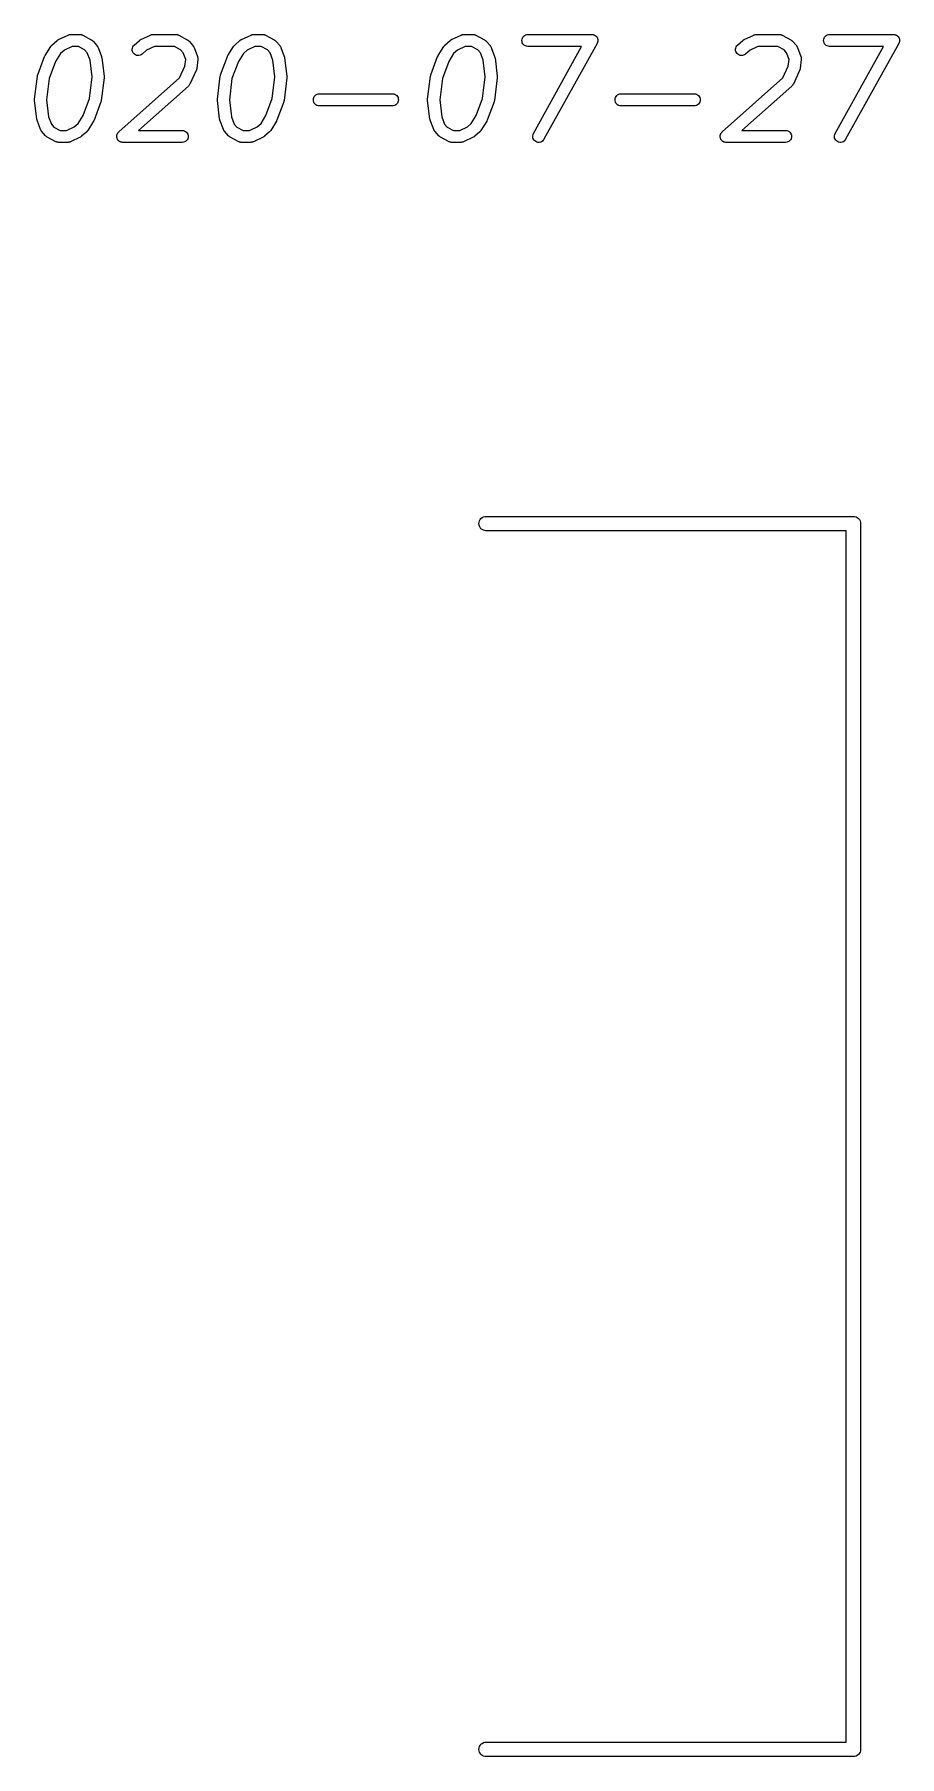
# Model space of a CAD drawing. Extents: x 156.4 to 200.3, y -120.7 to -71.6.
# Drawn here: x 192.29 to 199.5, y -111.17 to -96.81 of the extents above; entities that cross this region are included whole.
import ezdxf

# ---------------------------------------------------------------- set-up
doc = ezdxf.new("R2010")
doc.units = 0
doc.layers.add('BLACK', color=7, linetype='CONTINUOUS')

msp = doc.modelspace()

# ---------------------------------------------------------------- linework, layer by layer
at = {"layer": 'BLACK', "linetype": 'CONTINUOUS'}
for p, q in [((192.374, -96.9878), (192.422, -96.9116)), ((192.422, -96.911), (192.424, -96.9095)), ((192.422, -96.9116), (192.422, -96.911)), ((192.424, -96.9095), (192.425, -96.9079)), ((192.425, -96.9079), (192.427, -96.9057)), ((192.427, -96.9057), (192.429, -96.9034)), ((192.429, -96.9034), (192.43, -96.9021)), ((192.43, -96.9021), (192.431, -96.9007)), ((192.431, -96.9007), (192.474, -96.8626)), ((192.474, -96.8626), (192.475, -96.8622)), ((192.475, -96.8622), (192.476, -96.8611)), ((192.476, -96.8611), (192.478, -96.8598)), ((192.478, -96.8598), (192.48, -96.8582)), ((192.48, -96.8582), (192.483, -96.8565)), ((192.483, -96.8565), (192.484, -96.8557)), ((192.484, -96.8557), (192.486, -96.8548)), ((192.486, -96.8548), (192.567, -96.8167)), ((192.599, -96.9119), (192.535, -96.9422)), ((192.567, -96.8167), (192.568, -96.8164)), ((192.568, -96.8161), (192.569, -96.8157)), ((192.568, -96.8164), (192.568, -96.8161)), ((192.569, -96.8157), (192.573, -96.8145)), ((192.573, -96.8145), (192.577, -96.8132)), ((192.577, -96.8132), (192.578, -96.8131)), ((192.578, -96.8131), (192.579, -96.8129)), ((192.579, -96.8129), (192.583, -96.8125)), ((192.583, -96.8125), (192.587, -96.8119)), ((192.587, -96.8119), (192.587, -96.812)), ((192.587, -96.812), (192.588, -96.8119)), ((192.588, -96.8119), (192.664, -96.8119)), ((192.652, -96.9119), (192.599, -96.9119)), ((192.704, -96.9398), (192.652, -96.9119)), ((192.664, -96.8119), (192.665, -96.8119)), ((192.665, -96.8119), (192.667, -96.8121)), ((192.667, -96.8121), (192.669, -96.8121)), ((192.669, -96.8121), (192.672, -96.8127)), ((192.672, -96.8127), (192.675, -96.813)), ((192.675, -96.813), (192.677, -96.8136)), ((192.677, -96.8136), (192.679, -96.8141)), ((192.679, -96.8141), (192.682, -96.8151)), ((192.682, -96.8151), (192.684, -96.8159)), ((192.684, -96.8159), (192.686, -96.817)), ((192.686, -96.817), (192.688, -96.8178)), ((192.688, -96.8178), (192.759, -96.8559)), ((192.759, -96.8559), (192.76, -96.8562)), ((192.76, -96.8562), (192.763, -96.8584)), ((192.763, -96.8584), (192.766, -96.8604)), ((192.766, -96.8604), (192.767, -96.8611)), ((192.767, -96.8611), (192.768, -96.8617)), ((192.768, -96.8617), (192.771, -96.8645)), ((192.771, -96.8645), (192.774, -96.8671)), ((192.774, -96.8671), (192.807, -96.9052)), ((192.807, -96.9052), (192.807, -96.9057)), ((192.807, -96.9057), (192.809, -96.9088)), ((192.809, -96.9088), (192.812, -96.9118)), ((192.812, -96.9118), (192.812, -96.9128)), ((192.812, -96.9128), (192.813, -96.9137)), ((192.813, -96.9137), (192.814, -96.9172)), ((193.102, -96.9254), (193.105, -96.9162)), ((193.105, -96.9162), (193.11, -96.9079)), ((193.11, -96.9079), (193.117, -96.9007)), ((193.117, -96.9007), (193.16, -96.8626)), ((193.16, -96.8622), (193.162, -96.8611)), ((193.16, -96.8626), (193.16, -96.8622)), ((193.162, -96.8611), (193.163, -96.8598)), ((193.163, -96.8598), (193.166, -96.8582)), ((193.166, -96.8582), (193.168, -96.8565)), ((193.168, -96.8565), (193.17, -96.8557)), ((193.17, -96.8557), (193.172, -96.8548)), ((193.172, -96.8548), (193.253, -96.8167)), ((193.285, -96.9119), (193.221, -96.9422)), ((193.253, -96.8164), (193.254, -96.8161)), ((193.253, -96.8167), (193.253, -96.8164)), ((193.254, -96.8161), (193.255, -96.8157)), ((193.255, -96.8157), (193.259, -96.8145)), ((193.259, -96.8145), (193.263, -96.8132)), ((193.263, -96.8131), (193.264, -96.8129)), ((193.263, -96.8132), (193.263, -96.8131)), ((193.264, -96.8129), (193.268, -96.8125)), ((193.268, -96.8125), (193.272, -96.8119)), ((193.272, -96.8119), (193.273, -96.812)), ((193.273, -96.812), (193.274, -96.8119)), ((193.274, -96.8119), (193.464, -96.8119)), ((193.452, -96.9119), (193.285, -96.9119)), ((193.504, -96.9398), (193.452, -96.9119)), ((193.464, -96.8119), (193.465, -96.8119)), ((193.465, -96.8119), (193.467, -96.8121)), ((193.467, -96.8121), (193.469, -96.8121)), ((193.469, -96.8121), (193.472, -96.8127)), ((193.472, -96.8127), (193.475, -96.813)), ((193.475, -96.813), (193.477, -96.8136)), ((193.477, -96.8136), (193.479, -96.8141)), ((193.479, -96.8141), (193.482, -96.8151)), ((193.482, -96.8151), (193.484, -96.8159)), ((193.484, -96.8159), (193.486, -96.817)), ((193.486, -96.817), (193.488, -96.8178)), ((193.488, -96.8178), (193.559, -96.8559)), ((193.559, -96.8559), (193.56, -96.8562)), ((193.56, -96.8562), (193.563, -96.8584)), ((193.563, -96.8584), (193.566, -96.8604)), ((193.566, -96.8604), (193.567, -96.8611)), ((193.567, -96.8611), (193.568, -96.8617)), ((193.568, -96.8617), (193.571, -96.8645)), ((193.571, -96.8645), (193.574, -96.8671)), ((193.574, -96.8671), (193.607, -96.9052)), ((193.607, -96.9052), (193.607, -96.9057)), ((193.607, -96.9057), (193.609, -96.9088)), ((193.609, -96.9088), (193.612, -96.9118)), ((193.612, -96.9118), (193.612, -96.9128)), ((193.612, -96.9128), (193.613, -96.9137)), ((193.613, -96.9137), (193.614, -96.9172)), ((193.898, -96.9878), (193.946, -96.9116)), ((193.946, -96.911), (193.947, -96.9095)), ((193.946, -96.9116), (193.946, -96.911)), ((193.947, -96.9095), (193.948, -96.9079)), ((193.948, -96.9079), (193.95, -96.9057)), ((193.95, -96.9057), (193.952, -96.9034)), ((193.952, -96.9034), (193.954, -96.9021)), ((193.954, -96.9021), (193.955, -96.9007)), ((193.955, -96.9007), (193.998, -96.8626)), ((193.998, -96.8622), (194, -96.8611)), ((193.998, -96.8626), (193.998, -96.8622)), ((194, -96.8611), (194.001, -96.8598)), ((194.001, -96.8598), (194.004, -96.8582)), ((194.004, -96.8582), (194.006, -96.8565)), ((194.006, -96.8565), (194.008, -96.8557)), ((194.008, -96.8557), (194.01, -96.8548)), ((194.01, -96.8548), (194.091, -96.8167)), ((194.123, -96.9119), (194.059, -96.9422)), ((194.091, -96.8164), (194.092, -96.8161)), ((194.091, -96.8167), (194.091, -96.8164)), ((194.092, -96.8161), (194.093, -96.8157)), ((194.093, -96.8157), (194.097, -96.8145)), ((194.097, -96.8145), (194.101, -96.8132)), ((194.101, -96.8132), (194.102, -96.8131)), ((194.102, -96.8129), (194.106, -96.8125)), ((194.102, -96.8131), (194.102, -96.8129)), ((194.106, -96.8125), (194.11, -96.8119)), ((194.11, -96.8119), (194.111, -96.812)), ((194.111, -96.812), (194.112, -96.8119)), ((194.112, -96.8119), (194.188, -96.8119)), ((194.176, -96.9119), (194.123, -96.9119)), ((194.228, -96.9398), (194.176, -96.9119)), ((194.188, -96.8119), (194.189, -96.8119)), ((194.189, -96.8119), (194.191, -96.8121)), ((194.191, -96.8121), (194.193, -96.8121)), ((194.193, -96.8121), (194.196, -96.8127)), ((194.196, -96.8127), (194.199, -96.813)), ((194.199, -96.813), (194.201, -96.8136)), ((194.201, -96.8136), (194.203, -96.8141)), ((194.203, -96.8141), (194.205, -96.8151)), ((194.205, -96.8151), (194.208, -96.8159)), ((194.208, -96.8159), (194.21, -96.817)), ((194.21, -96.817), (194.212, -96.8178)), ((194.212, -96.8178), (194.283, -96.8559)), ((194.283, -96.8559), (194.284, -96.8562)), ((194.284, -96.8562), (194.287, -96.8584)), ((194.287, -96.8584), (194.29, -96.8604)), ((194.29, -96.8604), (194.291, -96.8611)), ((194.291, -96.8611), (194.292, -96.8617)), ((194.292, -96.8617), (194.295, -96.8645)), ((194.295, -96.8645), (194.297, -96.8671)), ((194.297, -96.8671), (194.331, -96.9052)), ((194.331, -96.9052), (194.331, -96.9057)), ((194.331, -96.9057), (194.333, -96.9088)), ((194.333, -96.9088), (194.336, -96.9118)), ((194.336, -96.9118), (194.336, -96.9128)), ((194.336, -96.9128), (194.337, -96.9137)), ((194.337, -96.9137), (194.338, -96.9172)), ((195.651, -96.9878), (195.698, -96.9116)), ((195.698, -96.9116), (195.699, -96.911)), ((195.699, -96.911), (195.7, -96.9095)), ((195.7, -96.9095), (195.701, -96.9079)), ((195.701, -96.9079), (195.703, -96.9057)), ((195.703, -96.9057), (195.705, -96.9034)), ((195.705, -96.9034), (195.706, -96.9021)), ((195.706, -96.9021), (195.707, -96.9007)), ((195.707, -96.9007), (195.75, -96.8626)), ((195.75, -96.8626), (195.751, -96.8622)), ((195.751, -96.8622), (195.752, -96.8611)), ((195.752, -96.8611), (195.754, -96.8598)), ((195.754, -96.8598), (195.756, -96.8582)), ((195.756, -96.8582), (195.759, -96.8565)), ((195.759, -96.8565), (195.761, -96.8557)), ((195.761, -96.8557), (195.762, -96.8548)), ((195.762, -96.8548), (195.843, -96.8167)), ((195.876, -96.9119), (195.811, -96.9422)), ((195.843, -96.8167), (195.844, -96.8164)), ((195.844, -96.8164), (195.845, -96.8161)), ((195.845, -96.8157), (195.849, -96.8145)), ((195.845, -96.8161), (195.845, -96.8157)), ((195.849, -96.8145), (195.853, -96.8132)), ((195.853, -96.8132), (195.854, -96.8131)), ((195.854, -96.8131), (195.855, -96.8129)), ((195.855, -96.8129), (195.859, -96.8125)), ((195.859, -96.8125), (195.863, -96.8119)), ((195.863, -96.8119), (195.864, -96.812)), ((195.864, -96.812), (195.864, -96.8119)), ((195.864, -96.8119), (195.941, -96.8119)), ((195.928, -96.9119), (195.876, -96.9119)), ((195.981, -96.9398), (195.928, -96.9119)), ((195.941, -96.8119), (195.943, -96.8121)), ((195.941, -96.8119), (195.941, -96.8119)), ((195.943, -96.8121), (195.946, -96.8121)), ((195.946, -96.8121), (195.948, -96.8127)), ((195.948, -96.8127), (195.951, -96.813)), ((195.951, -96.813), (195.953, -96.8136)), ((195.953, -96.8136), (195.955, -96.8141)), ((195.955, -96.8141), (195.958, -96.8151)), ((195.958, -96.8151), (195.96, -96.8159)), ((195.96, -96.8159), (195.962, -96.817)), ((195.962, -96.817), (195.964, -96.8178)), ((195.964, -96.8178), (196.036, -96.8559)), ((196.036, -96.8559), (196.036, -96.8562)), ((196.036, -96.8562), (196.039, -96.8584)), ((196.039, -96.8584), (196.043, -96.8604)), ((196.043, -96.8604), (196.043, -96.8611)), ((196.043, -96.8611), (196.044, -96.8617)), ((196.044, -96.8617), (196.047, -96.8645)), ((196.047, -96.8645), (196.05, -96.8671)), ((196.05, -96.8671), (196.083, -96.9052)), ((196.083, -96.9052), (196.084, -96.9057)), ((196.084, -96.9057), (196.086, -96.9088)), ((196.086, -96.9088), (196.088, -96.9118)), ((196.088, -96.9118), (196.088, -96.9128)), ((196.088, -96.9128), (196.089, -96.9137)), ((196.089, -96.9137), (196.091, -96.9172)), ((196.348, -96.8616), (196.349, -96.8518)), ((196.349, -96.8713), (196.348, -96.8616)), ((196.349, -96.8518), (196.352, -96.8425)), ((196.351, -96.8806), (196.349, -96.8713)), ((196.356, -96.8893), (196.351, -96.8806)), ((196.352, -96.8425), (196.356, -96.8339)), ((196.356, -96.8339), (196.363, -96.8264)), ((196.362, -96.8969), (196.356, -96.8893)), ((196.37, -96.9032), (196.362, -96.8969)), ((196.363, -96.8264), (196.37, -96.8203)), ((196.37, -96.8203), (196.379, -96.8157)), ((196.378, -96.9079), (196.37, -96.9032)), ((196.387, -96.9108), (196.378, -96.9079)), ((196.379, -96.8157), (196.388, -96.8129)), ((196.397, -96.9119), (196.387, -96.9108)), ((196.388, -96.8129), (196.398, -96.8119)), ((196.398, -96.9119), (196.397, -96.9119)), ((196.398, -96.8119), (196.931, -96.8119)), ((196.846, -96.9119), (196.398, -96.9119)), ((196.445, -97.6377), (196.846, -96.9119)), ((196.975, -96.8861), (196.532, -97.6861)), ((196.931, -96.8119), (196.932, -96.8119)), ((196.932, -96.8119), (196.935, -96.8122)), ((196.935, -96.8122), (196.937, -96.8123)), ((196.937, -96.8123), (196.939, -96.8128)), ((196.939, -96.8128), (196.942, -96.813)), ((196.942, -96.813), (196.944, -96.8138)), ((196.944, -96.8138), (196.947, -96.8144)), ((196.947, -96.8144), (196.949, -96.8153)), ((196.949, -96.8153), (196.951, -96.8159)), ((196.951, -96.8159), (196.953, -96.8172)), ((196.953, -96.8172), (196.956, -96.8183)), ((196.956, -96.8183), (196.957, -96.8196)), ((196.957, -96.8196), (196.959, -96.8206)), ((196.959, -96.8206), (196.961, -96.8224)), ((196.961, -96.8224), (196.964, -96.8239)), ((196.964, -96.8239), (196.965, -96.8255)), ((196.965, -96.8255), (196.967, -96.8269)), ((196.967, -96.8269), (196.969, -96.829)), ((196.969, -96.829), (196.97, -96.831)), ((196.97, -96.831), (196.972, -96.8328)), ((196.972, -96.8328), (196.973, -96.8345)), ((196.973, -96.8345), (196.974, -96.8369)), ((196.974, -96.8369), (196.976, -96.8392)), ((196.976, -96.8836), (196.975, -96.8861)), ((196.976, -96.8392), (196.977, -96.8412)), ((196.977, -96.8813), (196.976, -96.8836)), ((196.977, -96.8412), (196.978, -96.8432)), ((196.978, -96.8792), (196.977, -96.8813)), ((196.978, -96.8432), (196.978, -96.8457)), ((196.978, -96.8457), (196.979, -96.8483)), ((196.979, -96.8772), (196.978, -96.8792)), ((196.979, -96.8483), (196.98, -96.8504)), ((196.98, -96.872), (196.979, -96.8745)), ((196.979, -96.8745), (196.979, -96.8772)), ((196.98, -96.8504), (196.98, -96.8525)), ((196.98, -96.8525), (196.981, -96.8552)), ((196.981, -96.8676), (196.98, -96.8698)), ((196.98, -96.8698), (196.98, -96.872)), ((196.981, -96.8552), (196.981, -96.8579)), ((196.981, -96.8579), (196.981, -96.8601)), ((196.981, -96.8601), (196.981, -96.8623)), ((196.981, -96.8623), (196.981, -96.8649)), ((196.981, -96.8649), (196.981, -96.8676)), ((198.13, -96.9254), (198.134, -96.9162)), ((198.134, -96.9162), (198.139, -96.9079)), ((198.139, -96.9079), (198.146, -96.9007)), ((198.146, -96.9007), (198.188, -96.8626)), ((198.188, -96.8626), (198.189, -96.8622)), ((198.189, -96.8622), (198.191, -96.8611)), ((198.191, -96.8611), (198.192, -96.8598)), ((198.192, -96.8598), (198.194, -96.8582)), ((198.194, -96.8582), (198.197, -96.8565)), ((198.197, -96.8565), (198.199, -96.8557)), ((198.199, -96.8557), (198.2, -96.8548)), ((198.2, -96.8548), (198.281, -96.8167)), ((198.314, -96.9119), (198.249, -96.9422)), ((198.281, -96.8167), (198.282, -96.8164)), ((198.282, -96.8164), (198.283, -96.8161)), ((198.283, -96.8161), (198.284, -96.8157)), ((198.284, -96.8157), (198.287, -96.8145)), ((198.287, -96.8145), (198.291, -96.8132)), ((198.291, -96.8132), (198.292, -96.8131)), ((198.292, -96.8131), (198.293, -96.8129)), ((198.293, -96.8129), (198.297, -96.8125)), ((198.297, -96.8125), (198.301, -96.8119)), ((198.301, -96.8119), (198.302, -96.812)), ((198.302, -96.812), (198.303, -96.8119)), ((198.303, -96.8119), (198.493, -96.8119)), ((198.481, -96.9119), (198.314, -96.9119)), ((198.533, -96.9398), (198.481, -96.9119)), ((198.493, -96.8119), (198.494, -96.8119)), ((198.494, -96.8119), (198.496, -96.8121)), ((198.496, -96.8121), (198.498, -96.8121)), ((198.498, -96.8121), (198.501, -96.8127)), ((198.501, -96.8127), (198.503, -96.813)), ((198.503, -96.813), (198.505, -96.8136)), ((198.505, -96.8136), (198.508, -96.8141)), ((198.508, -96.8141), (198.51, -96.8151)), ((198.51, -96.8151), (198.513, -96.8159)), ((198.513, -96.8159), (198.515, -96.817)), ((198.515, -96.817), (198.517, -96.8178)), ((198.517, -96.8178), (198.588, -96.8559)), ((198.588, -96.8559), (198.589, -96.8562)), ((198.589, -96.8562), (198.592, -96.8584)), ((198.592, -96.8584), (198.595, -96.8604)), ((198.595, -96.8604), (198.596, -96.8611)), ((198.596, -96.8611), (198.597, -96.8617)), ((198.597, -96.8617), (198.599, -96.8645)), ((198.599, -96.8645), (198.602, -96.8671)), ((198.602, -96.8671), (198.635, -96.9052)), ((198.635, -96.9052), (198.636, -96.9057)), ((198.636, -96.9057), (198.638, -96.9088)), ((198.638, -96.9088), (198.64, -96.9118)), ((198.64, -96.9118), (198.641, -96.9128)), ((198.641, -96.9128), (198.641, -96.9137)), ((198.641, -96.9137), (198.643, -96.9172)), ((198.862, -96.8616), (198.863, -96.8518)), ((198.863, -96.8713), (198.862, -96.8616)), ((198.863, -96.8518), (198.866, -96.8425)), ((198.866, -96.8806), (198.863, -96.8713)), ((198.866, -96.8425), (198.871, -96.8339)), ((198.87, -96.8893), (198.866, -96.8806)), ((198.876, -96.8969), (198.87, -96.8893)), ((198.871, -96.8339), (198.877, -96.8264)), ((198.884, -96.9032), (198.876, -96.8969)), ((198.877, -96.8264), (198.884, -96.8203)), ((198.884, -96.8203), (198.893, -96.8157)), ((198.892, -96.9079), (198.884, -96.9032)), ((198.902, -96.9108), (198.892, -96.9079)), ((198.893, -96.8157), (198.902, -96.8129)), ((198.902, -96.8129), (198.912, -96.8119)), ((198.911, -96.9119), (198.902, -96.9108)), ((198.912, -96.9119), (198.911, -96.9119)), ((198.912, -96.8119), (199.445, -96.8119)), ((199.361, -96.9119), (198.912, -96.9119)), ((198.959, -97.6377), (199.361, -96.9119)), ((199.489, -96.8861), (199.046, -97.6861)), ((199.445, -96.8119), (199.446, -96.8119)), ((199.446, -96.8119), (199.449, -96.8122)), ((199.449, -96.8122), (199.452, -96.8123)), ((199.452, -96.8123), (199.454, -96.8128)), ((199.454, -96.8128), (199.456, -96.813)), ((199.456, -96.813), (199.458, -96.8138)), ((199.458, -96.8138), (199.461, -96.8144)), ((199.461, -96.8144), (199.463, -96.8153)), ((199.463, -96.8153), (199.465, -96.8159)), ((199.465, -96.8159), (199.468, -96.8172)), ((199.468, -96.8172), (199.47, -96.8183)), ((199.47, -96.8183), (199.472, -96.8196)), ((199.472, -96.8196), (199.474, -96.8206)), ((199.474, -96.8206), (199.476, -96.8224)), ((199.476, -96.8224), (199.478, -96.8239)), ((199.478, -96.8239), (199.479, -96.8255)), ((199.479, -96.8255), (199.481, -96.8269)), ((199.481, -96.8269), (199.483, -96.829)), ((199.483, -96.829), (199.485, -96.831)), ((199.485, -96.831), (199.486, -96.8328)), ((199.486, -96.8328), (199.487, -96.8345)), ((199.487, -96.8345), (199.489, -96.8369)), ((199.489, -96.8369), (199.49, -96.8392)), ((199.49, -96.8836), (199.489, -96.8861)), ((199.49, -96.8392), (199.491, -96.8412)), ((199.492, -96.8813), (199.49, -96.8836)), ((199.491, -96.8412), (199.492, -96.8432)), ((199.492, -96.8432), (199.493, -96.8457)), ((199.493, -96.8772), (199.492, -96.8792)), ((199.492, -96.8792), (199.492, -96.8813)), ((199.493, -96.8457), (199.494, -96.8483)), ((199.494, -96.8745), (199.493, -96.8772)), ((199.494, -96.8483), (199.494, -96.8504)), ((199.494, -96.8504), (199.495, -96.8525)), ((199.495, -96.8698), (199.494, -96.872)), ((199.494, -96.872), (199.494, -96.8745)), ((199.495, -96.8525), (199.495, -96.8552)), ((199.495, -96.8552), (199.495, -96.8579)), ((199.495, -96.8579), (199.495, -96.8601)), ((199.495, -96.8601), (199.495, -96.8623)), ((199.495, -96.8623), (199.495, -96.8649)), ((199.495, -96.8649), (199.495, -96.8676)), ((199.495, -96.8676), (199.495, -96.8698)), ((192.313, -97.1491), (192.37, -96.9967)), ((192.37, -96.9961), (192.372, -96.992)), ((192.37, -96.9965), (192.37, -96.9961)), ((192.37, -96.9967), (192.37, -96.9965)), ((192.37, -96.9965), (192.37, -96.9965)), ((192.37, -96.9965), (192.37, -96.9965)), ((192.372, -96.992), (192.374, -96.9878)), ((192.462, -97.0365), (192.409, -97.1787)), ((192.503, -96.9707), (192.462, -97.0365)), ((192.535, -96.9422), (192.503, -96.9707)), ((192.726, -96.9642), (192.704, -96.9398)), ((192.749, -97.0263), (192.726, -96.9642)), ((192.766, -97.1667), (192.749, -97.0263)), ((192.814, -96.9172), (192.816, -96.9205)), ((192.816, -96.9205), (192.845, -96.9967)), ((192.845, -96.9967), (192.845, -96.9974)), ((192.845, -96.9974), (192.845, -96.998)), ((192.845, -96.998), (192.845, -96.9986)), ((192.845, -96.9986), (192.846, -97.0027)), ((192.846, -97.0027), (192.847, -97.0068)), ((192.847, -97.0068), (192.847, -97.0075)), ((192.847, -97.0075), (192.847, -97.0081)), ((192.847, -97.0081), (192.866, -97.1605)), ((193.1, -96.935), (193.102, -96.9254)), ((193.101, -96.9447), (193.1, -96.935)), ((193.103, -96.9542), (193.101, -96.9447)), ((193.107, -96.9631), (193.103, -96.9542)), ((193.113, -96.9711), (193.107, -96.9631)), ((193.12, -96.9777), (193.113, -96.9711)), ((193.128, -96.9829), (193.12, -96.9777)), ((193.137, -96.9864), (193.128, -96.9829)), ((193.147, -96.988), (193.137, -96.9864)), ((193.157, -96.9877), (193.147, -96.988)), ((193.166, -96.9855), (193.157, -96.9877)), ((193.175, -96.9816), (193.166, -96.9855)), ((193.183, -96.9759), (193.175, -96.9816)), ((193.221, -96.9422), (193.183, -96.9755)), ((193.183, -96.9755), (193.183, -96.9759)), ((193.526, -96.9642), (193.504, -96.9398)), ((193.547, -97.0203), (193.526, -96.9642)), ((193.54, -97.0766), (193.547, -97.0203)), ((193.614, -96.9172), (193.616, -96.9205)), ((193.616, -96.9205), (193.645, -96.9967)), ((193.647, -97.0205), (193.638, -97.0967)), ((193.645, -96.9967), (193.645, -96.9974)), ((193.645, -96.9974), (193.645, -96.9993)), ((193.645, -96.9993), (193.646, -97.0011)), ((193.646, -97.0011), (193.647, -97.004)), ((193.647, -97.004), (193.647, -97.0068)), ((193.647, -97.0068), (193.647, -97.0088)), ((193.647, -97.0088), (193.648, -97.0107)), ((193.648, -97.0166), (193.647, -97.0185)), ((193.647, -97.0185), (193.647, -97.0205)), ((193.648, -97.0107), (193.648, -97.0137)), ((193.648, -97.0137), (193.648, -97.0166)), ((193.837, -97.1491), (193.894, -96.9967)), ((193.894, -96.9961), (193.896, -96.992)), ((193.894, -96.9965), (193.894, -96.9961)), ((193.894, -96.9967), (193.894, -96.9965)), ((193.894, -96.9965), (193.894, -96.9965)), ((193.894, -96.9965), (193.894, -96.9965)), ((193.896, -96.992), (193.898, -96.9878)), ((193.986, -97.0365), (193.932, -97.1787)), ((194.027, -96.9707), (193.986, -97.0365)), ((194.059, -96.9422), (194.027, -96.9707)), ((194.249, -96.9642), (194.228, -96.9398)), ((194.273, -97.0263), (194.249, -96.9642)), ((194.29, -97.1667), (194.273, -97.0263)), ((194.338, -96.9172), (194.34, -96.9205)), ((194.34, -96.9205), (194.368, -96.9967)), ((194.368, -96.9967), (194.369, -96.9974)), ((194.369, -96.9974), (194.369, -96.998)), ((194.369, -96.998), (194.369, -96.9986)), ((194.369, -96.9986), (194.37, -97.0028)), ((194.37, -97.0028), (194.371, -97.0068)), ((194.371, -97.0068), (194.371, -97.0075)), ((194.371, -97.0075), (194.371, -97.0081)), ((194.371, -97.0081), (194.39, -97.1605)), ((195.589, -97.1491), (195.646, -96.9967)), ((195.646, -96.9961), (195.649, -96.992)), ((195.646, -96.9965), (195.646, -96.9961)), ((195.646, -96.9967), (195.646, -96.9965)), ((195.646, -96.9965), (195.646, -96.9965)), ((195.646, -96.9965), (195.646, -96.9965)), ((195.649, -96.992), (195.651, -96.9878)), ((195.738, -97.0365), (195.685, -97.1787)), ((195.779, -96.9707), (195.738, -97.0365)), ((195.811, -96.9422), (195.779, -96.9707)), ((196.002, -96.9642), (195.981, -96.9398)), ((196.025, -97.0263), (196.002, -96.9642)), ((196.043, -97.1667), (196.025, -97.0263)), ((196.091, -96.9172), (196.092, -96.9205)), ((196.092, -96.9205), (196.121, -96.9967)), ((196.121, -96.9967), (196.121, -96.9974)), ((196.121, -96.9974), (196.121, -96.998)), ((196.121, -96.998), (196.121, -96.9986)), ((196.121, -96.9986), (196.122, -97.0028)), ((196.122, -97.0028), (196.123, -97.0068)), ((196.123, -97.0068), (196.123, -97.0075)), ((196.123, -97.0075), (196.124, -97.0081)), ((196.124, -97.0081), (196.143, -97.1605)), ((198.129, -96.935), (198.13, -96.9254)), ((198.129, -96.9447), (198.129, -96.935)), ((198.131, -96.9542), (198.129, -96.9447)), ((198.135, -96.9631), (198.131, -96.9542)), ((198.141, -96.9711), (198.135, -96.9631)), ((198.148, -96.9777), (198.141, -96.9711)), ((198.157, -96.9829), (198.148, -96.9777)), ((198.166, -96.9864), (198.157, -96.9829)), ((198.175, -96.988), (198.166, -96.9864)), ((198.185, -96.9877), (198.175, -96.988)), ((198.195, -96.9855), (198.185, -96.9877)), ((198.204, -96.9816), (198.195, -96.9855)), ((198.211, -96.9759), (198.204, -96.9816)), ((198.212, -96.9755), (198.211, -96.9759)), ((198.249, -96.9422), (198.212, -96.9755)), ((198.554, -96.9642), (198.533, -96.9398)), ((198.575, -97.0203), (198.554, -96.9642)), ((198.568, -97.0766), (198.575, -97.0203)), ((198.643, -96.9172), (198.645, -96.9205)), ((198.645, -96.9205), (198.673, -96.9967)), ((198.676, -97.0205), (198.666, -97.0967)), ((198.673, -96.9967), (198.673, -96.9974)), ((198.673, -96.9974), (198.674, -96.9993)), ((198.674, -96.9993), (198.675, -97.0011)), ((198.675, -97.0011), (198.675, -97.004)), ((198.675, -97.004), (198.676, -97.0068)), ((198.676, -97.0068), (198.676, -97.0088)), ((198.676, -97.0088), (198.676, -97.0107)), ((198.676, -97.0107), (198.676, -97.0137)), ((198.676, -97.0137), (198.676, -97.0166)), ((198.676, -97.0166), (198.676, -97.0185)), ((198.676, -97.0185), (198.676, -97.0205)), ((192.286, -97.3509), (192.31, -97.1605)), ((192.31, -97.1585), (192.311, -97.1544)), ((192.31, -97.1592), (192.31, -97.1585)), ((192.31, -97.1598), (192.31, -97.1592)), ((192.31, -97.1605), (192.31, -97.1598)), ((192.311, -97.1544), (192.312, -97.1503)), ((192.312, -97.1503), (192.313, -97.1497)), ((192.313, -97.1497), (192.313, -97.1491)), ((192.409, -97.1787), (192.386, -97.3571)), ((192.744, -97.3451), (192.766, -97.1667)), ((192.866, -97.1729), (192.843, -97.3633)), ((192.866, -97.1605), (192.867, -97.1612)), ((192.867, -97.1719), (192.866, -97.1729)), ((192.867, -97.1612), (192.867, -97.1621)), ((192.867, -97.1621), (192.867, -97.1631)), ((192.867, -97.1631), (192.867, -97.167)), ((192.867, -97.167), (192.867, -97.1709)), ((192.867, -97.1709), (192.867, -97.1719)), ((192.988, -97.6245), (193.495, -97.1744)), ((193.495, -97.1744), (193.54, -97.0766)), ((193.634, -97.1113), (193.581, -97.2256)), ((193.635, -97.109), (193.634, -97.1113)), ((193.636, -97.1069), (193.635, -97.109)), ((193.637, -97.1021), (193.636, -97.1044)), ((193.636, -97.1044), (193.636, -97.1069)), ((193.638, -97.0974), (193.637, -97.0997)), ((193.637, -97.0997), (193.637, -97.1021)), ((193.638, -97.0967), (193.638, -97.0974)), ((193.81, -97.3509), (193.834, -97.1605)), ((193.834, -97.1585), (193.835, -97.1544)), ((193.834, -97.1592), (193.834, -97.1585)), ((193.834, -97.1598), (193.834, -97.1592)), ((193.834, -97.1605), (193.834, -97.1598)), ((193.835, -97.1544), (193.836, -97.1503)), ((193.836, -97.1503), (193.837, -97.1497)), ((193.837, -97.1497), (193.837, -97.1491)), ((193.932, -97.1787), (193.91, -97.3571)), ((194.268, -97.3451), (194.29, -97.1667)), ((194.39, -97.1729), (194.366, -97.3633)), ((194.39, -97.1605), (194.39, -97.1612)), ((194.39, -97.1612), (194.39, -97.1621)), ((194.39, -97.1621), (194.391, -97.1631)), ((194.391, -97.1631), (194.39, -97.167)), ((194.39, -97.167), (194.391, -97.1709)), ((194.391, -97.1709), (194.39, -97.1719)), ((194.39, -97.1719), (194.39, -97.1729)), ((195.562, -97.3509), (195.586, -97.1605)), ((195.586, -97.1598), (195.587, -97.1592)), ((195.586, -97.1605), (195.586, -97.1598)), ((195.587, -97.1585), (195.588, -97.1544)), ((195.587, -97.1592), (195.587, -97.1585)), ((195.588, -97.1544), (195.589, -97.1503)), ((195.589, -97.1497), (195.589, -97.1491)), ((195.589, -97.1503), (195.589, -97.1497)), ((195.685, -97.1787), (195.663, -97.3571)), ((196.02, -97.3451), (196.043, -97.1667)), ((196.143, -97.1729), (196.119, -97.3633)), ((196.143, -97.1605), (196.143, -97.1612)), ((196.143, -97.1612), (196.143, -97.1621)), ((196.143, -97.1621), (196.143, -97.1631)), ((196.143, -97.1631), (196.143, -97.167)), ((196.143, -97.167), (196.143, -97.1709)), ((196.143, -97.1709), (196.143, -97.1719)), ((196.143, -97.1719), (196.143, -97.1729)), ((198.017, -97.6245), (198.523, -97.1744)), ((198.523, -97.1744), (198.568, -97.0766)), ((198.662, -97.1113), (198.61, -97.2256)), ((198.663, -97.109), (198.662, -97.1113)), ((198.664, -97.1069), (198.663, -97.109)), ((198.665, -97.1044), (198.664, -97.1069)), ((198.666, -97.1021), (198.665, -97.1044)), ((198.666, -97.0967), (198.666, -97.0974)), ((198.666, -97.0974), (198.666, -97.0997)), ((198.666, -97.0997), (198.666, -97.1021)), ((192.691, -97.4873), (192.744, -97.3451)), ((193.569, -97.2421), (193.153, -97.6119)), ((193.573, -97.2384), (193.569, -97.2418)), ((193.569, -97.2418), (193.569, -97.242)), ((193.569, -97.242), (193.569, -97.2421)), ((193.576, -97.235), (193.573, -97.2384)), ((193.578, -97.2306), (193.576, -97.2346)), ((193.576, -97.2346), (193.576, -97.2348)), ((193.576, -97.2348), (193.576, -97.235)), ((193.581, -97.2267), (193.578, -97.2306)), ((193.581, -97.2256), (193.581, -97.2262)), ((193.581, -97.2262), (193.581, -97.2264)), ((193.581, -97.2264), (193.581, -97.2267)), ((194.215, -97.4873), (194.268, -97.3451)), ((194.61, -97.3568), (194.611, -97.3471)), ((194.611, -97.3471), (194.614, -97.3378)), ((194.614, -97.3378), (194.618, -97.3292)), ((194.618, -97.3292), (194.624, -97.3217)), ((194.624, -97.3217), (194.632, -97.3155)), ((194.632, -97.3155), (194.641, -97.3109)), ((194.641, -97.3109), (194.65, -97.3081)), ((194.65, -97.3081), (194.66, -97.3071)), ((194.66, -97.3071), (195.269, -97.3071)), ((195.269, -97.3071), (195.27, -97.3071)), ((195.27, -97.3071), (195.28, -97.3082)), ((195.28, -97.3082), (195.289, -97.3112)), ((195.289, -97.3112), (195.298, -97.3159)), ((195.298, -97.3159), (195.305, -97.3222)), ((195.305, -97.3222), (195.311, -97.3298)), ((195.311, -97.3298), (195.316, -97.3384)), ((195.316, -97.3384), (195.318, -97.3478)), ((195.318, -97.3478), (195.319, -97.3575)), ((195.967, -97.4873), (196.02, -97.3451)), ((197.124, -97.3568), (197.125, -97.3471)), ((197.125, -97.3471), (197.128, -97.3378)), ((197.128, -97.3378), (197.133, -97.3292)), ((197.133, -97.3292), (197.139, -97.3217)), ((197.139, -97.3217), (197.146, -97.3155)), ((197.146, -97.3155), (197.155, -97.3109)), ((197.155, -97.3109), (197.164, -97.3081)), ((197.164, -97.3081), (197.174, -97.3071)), ((197.174, -97.3071), (197.784, -97.3071)), ((197.784, -97.3071), (197.794, -97.3082)), ((197.784, -97.3071), (197.784, -97.3071)), ((197.794, -97.3082), (197.803, -97.3112)), ((197.803, -97.3112), (197.812, -97.3159)), ((197.812, -97.3159), (197.819, -97.3222)), ((197.819, -97.3222), (197.825, -97.3298)), ((197.825, -97.3298), (197.83, -97.3384)), ((197.83, -97.3384), (197.833, -97.3478)), ((197.833, -97.3478), (197.834, -97.3575)), ((198.598, -97.2421), (198.182, -97.6119)), ((198.601, -97.2384), (198.598, -97.2418)), ((198.598, -97.2418), (198.598, -97.242)), ((198.598, -97.242), (198.598, -97.2421)), ((198.604, -97.235), (198.601, -97.2384)), ((198.605, -97.2346), (198.604, -97.2348)), ((198.604, -97.2348), (198.604, -97.235)), ((198.607, -97.2306), (198.605, -97.2346)), ((198.609, -97.2267), (198.607, -97.2306)), ((198.61, -97.2264), (198.609, -97.2267)), ((198.61, -97.2256), (198.61, -97.2262)), ((198.61, -97.2262), (198.61, -97.2264)), ((192.286, -97.3519), (192.286, -97.3509)), ((192.286, -97.3529), (192.286, -97.3519)), ((192.286, -97.3568), (192.286, -97.3529)), ((192.286, -97.3607), (192.286, -97.3568)), ((192.286, -97.3617), (192.286, -97.3607)), ((192.286, -97.3627), (192.286, -97.3617)), ((192.286, -97.3633), (192.286, -97.3627)), ((192.305, -97.5157), (192.286, -97.3633)), ((192.386, -97.3571), (192.404, -97.4975)), ((192.65, -97.5531), (192.691, -97.4873)), ((192.84, -97.3747), (192.783, -97.5271)), ((192.841, -97.3694), (192.84, -97.3735)), ((192.84, -97.3735), (192.84, -97.3741)), ((192.84, -97.3741), (192.84, -97.3747)), ((192.842, -97.3653), (192.841, -97.3694)), ((192.843, -97.364), (192.842, -97.3646)), ((192.842, -97.3646), (192.842, -97.3653)), ((192.843, -97.3633), (192.843, -97.364)), ((193.81, -97.3519), (193.81, -97.3509)), ((193.81, -97.3529), (193.81, -97.3519)), ((193.81, -97.3568), (193.81, -97.3529)), ((193.81, -97.3607), (193.81, -97.3568)), ((193.81, -97.3617), (193.81, -97.3607)), ((193.81, -97.3627), (193.81, -97.3617)), ((193.81, -97.3633), (193.81, -97.3627)), ((193.829, -97.5157), (193.81, -97.3633)), ((193.91, -97.3571), (193.928, -97.4975)), ((194.174, -97.5531), (194.215, -97.4873)), ((194.364, -97.3747), (194.307, -97.5271)), ((194.365, -97.3694), (194.364, -97.3735)), ((194.364, -97.3735), (194.364, -97.3741)), ((194.364, -97.3741), (194.364, -97.3747)), ((194.366, -97.3653), (194.365, -97.3694)), ((194.366, -97.3633), (194.366, -97.364)), ((194.366, -97.364), (194.366, -97.3646)), ((194.366, -97.3646), (194.366, -97.3653)), ((194.611, -97.3665), (194.61, -97.3568)), ((194.613, -97.3759), (194.611, -97.3665)), ((194.618, -97.3845), (194.613, -97.3759)), ((194.624, -97.3921), (194.618, -97.3845)), ((194.631, -97.3984), (194.624, -97.3921)), ((194.64, -97.4031), (194.631, -97.3984)), ((194.649, -97.406), (194.64, -97.4031)), ((194.659, -97.4071), (194.649, -97.406)), ((194.66, -97.4071), (194.659, -97.4071)), ((195.269, -97.4071), (194.66, -97.4071)), ((195.279, -97.4062), (195.269, -97.4071)), ((195.288, -97.4034), (195.279, -97.4062)), ((195.297, -97.3988), (195.288, -97.4034)), ((195.304, -97.3926), (195.297, -97.3988)), ((195.311, -97.3851), (195.304, -97.3926)), ((195.315, -97.3765), (195.311, -97.3851)), ((195.318, -97.3672), (195.315, -97.3765)), ((195.319, -97.3575), (195.318, -97.3672)), ((195.562, -97.3519), (195.562, -97.3509)), ((195.562, -97.3529), (195.562, -97.3519)), ((195.562, -97.3568), (195.562, -97.3529)), ((195.562, -97.3607), (195.562, -97.3568)), ((195.562, -97.3617), (195.562, -97.3607)), ((195.562, -97.3627), (195.562, -97.3617)), ((195.562, -97.3633), (195.562, -97.3627)), ((195.582, -97.5157), (195.562, -97.3633)), ((195.663, -97.3571), (195.68, -97.4975)), ((195.926, -97.5531), (195.967, -97.4873)), ((196.116, -97.3747), (196.059, -97.5271)), ((196.117, -97.3694), (196.116, -97.3735)), ((196.116, -97.3735), (196.116, -97.3741)), ((196.116, -97.3741), (196.116, -97.3747)), ((196.119, -97.3653), (196.117, -97.3694)), ((196.119, -97.3633), (196.119, -97.364)), ((196.119, -97.364), (196.119, -97.3646)), ((196.119, -97.3646), (196.119, -97.3653)), ((197.125, -97.3665), (197.124, -97.3568)), ((197.128, -97.3759), (197.125, -97.3665)), ((197.132, -97.3845), (197.128, -97.3759)), ((197.138, -97.3921), (197.132, -97.3845)), ((197.146, -97.3984), (197.138, -97.3921)), ((197.154, -97.4031), (197.146, -97.3984)), ((197.164, -97.406), (197.154, -97.4031)), ((197.173, -97.4071), (197.164, -97.406)), ((197.174, -97.4071), (197.173, -97.4071)), ((197.784, -97.4071), (197.174, -97.4071)), ((197.793, -97.4062), (197.784, -97.4071)), ((197.803, -97.4034), (197.793, -97.4062)), ((197.811, -97.3988), (197.803, -97.4034)), ((197.819, -97.3926), (197.811, -97.3988)), ((197.825, -97.3851), (197.819, -97.3926)), ((197.83, -97.3765), (197.825, -97.3851)), ((197.833, -97.3672), (197.83, -97.3765)), ((197.834, -97.3575), (197.833, -97.3672)), ((192.305, -97.5163), (192.305, -97.5157)), ((192.306, -97.517), (192.305, -97.5163)), ((192.307, -97.5211), (192.306, -97.517)), ((192.308, -97.5252), (192.307, -97.5211)), ((192.308, -97.5258), (192.308, -97.5252)), ((192.308, -97.5264), (192.308, -97.5258)), ((192.308, -97.5271), (192.308, -97.5264)), ((192.337, -97.6033), (192.308, -97.5271)), ((192.338, -97.6067), (192.337, -97.6033)), ((192.34, -97.6101), (192.338, -97.6067)), ((192.341, -97.611), (192.34, -97.6101)), ((192.341, -97.612), (192.341, -97.611)), ((192.343, -97.615), (192.341, -97.612)), ((192.345, -97.6181), (192.343, -97.615)), ((192.346, -97.6186), (192.345, -97.6181)), ((192.379, -97.6567), (192.346, -97.6186)), ((192.404, -97.4975), (192.427, -97.5596)), ((192.427, -97.5596), (192.448, -97.584)), ((192.448, -97.584), (192.501, -97.6119)), ((192.501, -97.6119), (192.553, -97.6119)), ((192.553, -97.6119), (192.618, -97.5816)), ((192.618, -97.5816), (192.65, -97.5531)), ((192.722, -97.6231), (192.679, -97.6612)), ((192.723, -97.6217), (192.722, -97.6231)), ((192.724, -97.6204), (192.723, -97.6217)), ((192.726, -97.6181), (192.724, -97.6204)), ((192.728, -97.6159), (192.726, -97.6181)), ((192.729, -97.6143), (192.728, -97.6159)), ((192.73, -97.6128), (192.729, -97.6143)), ((192.731, -97.6122), (192.73, -97.6128)), ((192.778, -97.536), (192.731, -97.6122)), ((192.78, -97.5319), (192.778, -97.536)), ((192.782, -97.5277), (192.78, -97.5319)), ((192.783, -97.5273), (192.782, -97.5277)), ((192.783, -97.5271), (192.783, -97.5273)), ((192.783, -97.5273), (192.783, -97.5273)), ((192.783, -97.5273), (192.783, -97.5273)), ((192.979, -97.637), (192.98, -97.6339)), ((192.98, -97.6339), (192.981, -97.6329)), ((192.981, -97.6329), (192.982, -97.6317)), ((192.982, -97.6317), (192.984, -97.6291)), ((192.984, -97.6291), (192.986, -97.6264)), ((192.986, -97.6264), (192.987, -97.6255)), ((192.987, -97.6255), (192.988, -97.6245)), ((193.153, -97.6119), (193.517, -97.6119)), ((193.517, -97.6119), (193.518, -97.6119)), ((193.518, -97.6119), (193.527, -97.613)), ((193.527, -97.613), (193.537, -97.6159)), ((193.537, -97.6159), (193.545, -97.6206)), ((193.545, -97.6206), (193.553, -97.6269)), ((193.553, -97.6269), (193.559, -97.6345)), ((193.559, -97.6345), (193.563, -97.6432)), ((193.829, -97.5163), (193.829, -97.5157)), ((193.829, -97.517), (193.829, -97.5163)), ((193.83, -97.5211), (193.829, -97.517)), ((193.831, -97.5252), (193.83, -97.5211)), ((193.832, -97.5258), (193.831, -97.5252)), ((193.832, -97.5264), (193.832, -97.5258)), ((193.832, -97.5271), (193.832, -97.5264)), ((193.861, -97.6033), (193.832, -97.5271)), ((193.862, -97.6066), (193.861, -97.6033)), ((193.864, -97.6101), (193.862, -97.6066)), ((193.864, -97.611), (193.864, -97.6101)), ((193.865, -97.612), (193.864, -97.611)), ((193.867, -97.615), (193.865, -97.612)), ((193.869, -97.6181), (193.867, -97.615)), ((193.87, -97.6186), (193.869, -97.6181)), ((193.903, -97.6567), (193.87, -97.6186)), ((193.928, -97.4975), (193.951, -97.5596)), ((193.951, -97.5596), (193.972, -97.584)), ((193.972, -97.584), (194.025, -97.6119)), ((194.025, -97.6119), (194.077, -97.6119)), ((194.077, -97.6119), (194.141, -97.5816)), ((194.141, -97.5816), (194.174, -97.5531)), ((194.245, -97.6231), (194.202, -97.6612)), ((194.247, -97.6217), (194.245, -97.6231)), ((194.248, -97.6204), (194.247, -97.6217)), ((194.25, -97.6181), (194.248, -97.6204)), ((194.252, -97.6159), (194.25, -97.6181)), ((194.253, -97.6143), (194.252, -97.6159)), ((194.254, -97.6128), (194.253, -97.6143)), ((194.255, -97.6122), (194.254, -97.6128)), ((194.302, -97.536), (194.255, -97.6122)), ((194.304, -97.5319), (194.302, -97.536)), ((194.306, -97.5277), (194.304, -97.5319)), ((194.307, -97.5271), (194.306, -97.5273)), ((194.306, -97.5273), (194.306, -97.5273)), ((194.306, -97.5273), (194.306, -97.5273)), ((194.306, -97.5273), (194.306, -97.5277)), ((195.582, -97.5163), (195.582, -97.5157)), ((195.582, -97.517), (195.582, -97.5163)), ((195.583, -97.5211), (195.582, -97.517)), ((195.584, -97.5252), (195.583, -97.5211)), ((195.584, -97.5258), (195.584, -97.5252)), ((195.584, -97.5264), (195.584, -97.5258)), ((195.584, -97.5271), (195.584, -97.5264)), ((195.613, -97.6033), (195.584, -97.5271)), ((195.615, -97.6066), (195.613, -97.6033)), ((195.616, -97.6101), (195.615, -97.6066)), ((195.617, -97.611), (195.616, -97.6101)), ((195.617, -97.612), (195.617, -97.611)), ((195.62, -97.615), (195.617, -97.612)), ((195.622, -97.6181), (195.62, -97.615)), ((195.622, -97.6186), (195.622, -97.6181)), ((195.655, -97.6567), (195.622, -97.6186)), ((195.68, -97.4975), (195.703, -97.5596)), ((195.703, -97.5596), (195.725, -97.584)), ((195.725, -97.584), (195.777, -97.6119)), ((195.777, -97.6119), (195.83, -97.6119)), ((195.83, -97.6119), (195.894, -97.5816)), ((195.894, -97.5816), (195.926, -97.5531)), ((195.998, -97.6231), (195.955, -97.6612)), ((195.999, -97.6217), (195.998, -97.6231)), ((196, -97.6204), (195.999, -97.6217)), ((196.002, -97.6181), (196, -97.6204)), ((196.004, -97.6159), (196.002, -97.6181)), ((196.005, -97.6143), (196.004, -97.6159)), ((196.007, -97.6128), (196.005, -97.6143)), ((196.055, -97.536), (196.007, -97.6122)), ((196.007, -97.6122), (196.007, -97.6128)), ((196.057, -97.5319), (196.055, -97.536)), ((196.059, -97.5277), (196.057, -97.5319)), ((196.059, -97.5271), (196.059, -97.5273)), ((196.059, -97.5273), (196.059, -97.5273)), ((196.059, -97.5273), (196.059, -97.5273)), ((196.059, -97.5273), (196.059, -97.5277)), ((198.007, -97.637), (198.009, -97.6339)), ((198.009, -97.6339), (198.01, -97.6329)), ((198.01, -97.6317), (198.013, -97.6291)), ((198.01, -97.6329), (198.01, -97.6317)), ((198.013, -97.6291), (198.015, -97.6264)), ((198.015, -97.6264), (198.016, -97.6255)), ((198.016, -97.6255), (198.017, -97.6245)), ((198.182, -97.6119), (198.545, -97.6119)), ((198.545, -97.6119), (198.546, -97.6119)), ((198.546, -97.6119), (198.556, -97.613)), ((198.556, -97.613), (198.565, -97.6159)), ((198.565, -97.6159), (198.574, -97.6206)), ((198.574, -97.6206), (198.581, -97.6269)), ((198.581, -97.6269), (198.587, -97.6345)), ((198.587, -97.6345), (198.592, -97.6432)), ((192.382, -97.6593), (192.379, -97.6567)), ((192.385, -97.6621), (192.382, -97.6593)), ((192.386, -97.6627), (192.385, -97.6621)), ((192.386, -97.6634), (192.386, -97.6627)), ((192.39, -97.6654), (192.386, -97.6634)), ((192.393, -97.6676), (192.39, -97.6654)), ((192.393, -97.6679), (192.393, -97.6676)), ((192.465, -97.706), (192.393, -97.6679)), ((192.467, -97.7068), (192.465, -97.706)), ((192.469, -97.7079), (192.467, -97.7068)), ((192.471, -97.7087), (192.469, -97.7079)), ((192.474, -97.7098), (192.471, -97.7087)), ((192.476, -97.7102), (192.474, -97.7098)), ((192.478, -97.7108), (192.476, -97.7102)), ((192.481, -97.7111), (192.478, -97.7108)), ((192.483, -97.7117), (192.481, -97.7111)), ((192.485, -97.7117), (192.483, -97.7117)), ((192.488, -97.7119), (192.485, -97.7117)), ((192.564, -97.7119), (192.488, -97.7119)), ((192.488, -97.7119), (192.488, -97.7119)), ((192.565, -97.7118), (192.564, -97.7119)), ((192.566, -97.7119), (192.565, -97.7118)), ((192.57, -97.7113), (192.566, -97.7119)), ((192.574, -97.711), (192.57, -97.7113)), ((192.575, -97.7107), (192.574, -97.711)), ((192.576, -97.7106), (192.575, -97.7107)), ((192.58, -97.7093), (192.576, -97.7106)), ((192.584, -97.7081), (192.58, -97.7093)), ((192.585, -97.7074), (192.584, -97.7077)), ((192.584, -97.7077), (192.584, -97.7081)), ((192.586, -97.7071), (192.585, -97.7074)), ((192.667, -97.669), (192.586, -97.7071)), ((192.668, -97.6681), (192.667, -97.669)), ((192.67, -97.6673), (192.668, -97.6681)), ((192.673, -97.6656), (192.67, -97.6673)), ((192.675, -97.6641), (192.673, -97.6656)), ((192.677, -97.6628), (192.675, -97.6641)), ((192.678, -97.6616), (192.677, -97.6628)), ((192.679, -97.6612), (192.678, -97.6616)), ((192.972, -97.6553), (192.973, -97.6518)), ((192.972, -97.6588), (192.972, -97.6553)), ((192.972, -97.6602), (192.972, -97.6588)), ((192.972, -97.6616), (192.972, -97.6602)), ((192.972, -97.665), (192.972, -97.6616)), ((192.972, -97.6685), (192.972, -97.665)), ((192.972, -97.6699), (192.972, -97.6685)), ((192.973, -97.6713), (192.972, -97.6699)), ((192.973, -97.6492), (192.975, -97.6459)), ((192.973, -97.6505), (192.973, -97.6492)), ((192.973, -97.6518), (192.973, -97.6505)), ((192.974, -97.6746), (192.973, -97.6713)), ((192.974, -97.678), (192.974, -97.6746)), ((192.975, -97.6793), (192.974, -97.678)), ((192.975, -97.6459), (192.976, -97.6425)), ((192.975, -97.6806), (192.975, -97.6793)), ((192.977, -97.6837), (192.975, -97.6806)), ((192.976, -97.6413), (192.977, -97.64)), ((192.976, -97.6425), (192.976, -97.6413)), ((192.977, -97.64), (192.979, -97.637)), ((192.978, -97.6869), (192.977, -97.6837)), ((192.979, -97.6881), (192.978, -97.6869)), ((192.98, -97.6893), (192.979, -97.6881)), ((192.982, -97.692), (192.98, -97.6893)), ((192.984, -97.6949), (192.982, -97.692)), ((192.985, -97.6958), (192.984, -97.6949)), ((192.986, -97.6969), (192.985, -97.6958)), ((192.989, -97.6991), (192.986, -97.6969)), ((192.991, -97.7015), (192.989, -97.6991)), ((192.992, -97.7023), (192.991, -97.7015)), ((192.993, -97.7032), (192.992, -97.7023)), ((192.996, -97.7049), (192.993, -97.7032)), ((192.999, -97.7067), (192.996, -97.7049)), ((193.001, -97.7072), (192.999, -97.7067)), ((193.002, -97.7079), (193.001, -97.7072)), ((193.005, -97.7089), (193.002, -97.7079)), ((193.009, -97.7102), (193.005, -97.7089)), ((193.01, -97.7104), (193.009, -97.7102)), ((193.011, -97.7108), (193.01, -97.7104)), ((193.015, -97.7112), (193.011, -97.7108)), ((193.018, -97.7118), (193.015, -97.7112)), ((193.02, -97.7117), (193.018, -97.7118)), ((193.021, -97.7119), (193.02, -97.7117)), ((193.022, -97.7119), (193.021, -97.7119)), ((193.517, -97.7119), (193.022, -97.7119)), ((193.527, -97.711), (193.517, -97.7119)), ((193.536, -97.7081), (193.527, -97.711)), ((193.545, -97.7035), (193.536, -97.7081)), ((193.552, -97.6974), (193.545, -97.7035)), ((193.558, -97.6899), (193.552, -97.6974)), ((193.563, -97.6813), (193.558, -97.6899)), ((193.563, -97.6432), (193.566, -97.6525)), ((193.566, -97.672), (193.563, -97.6813)), ((193.566, -97.6525), (193.567, -97.6623)), ((193.567, -97.6623), (193.566, -97.672)), ((193.906, -97.6593), (193.903, -97.6567)), ((193.908, -97.6621), (193.906, -97.6593)), ((193.909, -97.6627), (193.908, -97.6621)), ((193.91, -97.6634), (193.909, -97.6627)), ((193.913, -97.6654), (193.91, -97.6634)), ((193.917, -97.6676), (193.913, -97.6654)), ((193.917, -97.6679), (193.917, -97.6676)), ((193.989, -97.706), (193.917, -97.6679)), ((193.991, -97.7068), (193.989, -97.706)), ((193.992, -97.7079), (193.991, -97.7068)), ((193.995, -97.7087), (193.992, -97.7079)), ((193.998, -97.7098), (193.995, -97.7087)), ((194, -97.7102), (193.998, -97.7098)), ((194.002, -97.7108), (194, -97.7102)), ((194.004, -97.7111), (194.002, -97.7108)), ((194.007, -97.7117), (194.004, -97.7111)), ((194.009, -97.7117), (194.007, -97.7117)), ((194.011, -97.7119), (194.009, -97.7117)), ((194.012, -97.7119), (194.011, -97.7119)), ((194.088, -97.7119), (194.012, -97.7119)), ((194.089, -97.7118), (194.088, -97.7119)), ((194.09, -97.7119), (194.089, -97.7118)), ((194.094, -97.7113), (194.09, -97.7119)), ((194.098, -97.711), (194.094, -97.7113)), ((194.099, -97.7107), (194.098, -97.711)), ((194.1, -97.7106), (194.099, -97.7107)), ((194.104, -97.7093), (194.1, -97.7106)), ((194.107, -97.7081), (194.104, -97.7093)), ((194.108, -97.7077), (194.107, -97.7081)), ((194.109, -97.7074), (194.108, -97.7077)), ((194.11, -97.7071), (194.109, -97.7074)), ((194.191, -97.669), (194.11, -97.7071)), ((194.192, -97.6681), (194.191, -97.669)), ((194.194, -97.6673), (194.192, -97.6681)), ((194.196, -97.6656), (194.194, -97.6673)), ((194.199, -97.6641), (194.196, -97.6656)), ((194.2, -97.6628), (194.199, -97.6641)), ((194.202, -97.6616), (194.2, -97.6628)), ((194.202, -97.6612), (194.202, -97.6616)), ((195.658, -97.6593), (195.655, -97.6567)), ((195.661, -97.6621), (195.658, -97.6593)), ((195.662, -97.6627), (195.661, -97.6621)), ((195.663, -97.6634), (195.662, -97.6627)), ((195.666, -97.6654), (195.663, -97.6634)), ((195.669, -97.6676), (195.666, -97.6654)), ((195.67, -97.6679), (195.669, -97.6676)), ((195.741, -97.706), (195.67, -97.6679)), ((195.743, -97.7068), (195.741, -97.706)), ((195.745, -97.7079), (195.743, -97.7068)), ((195.747, -97.7087), (195.745, -97.7079)), ((195.75, -97.7098), (195.747, -97.7087)), ((195.752, -97.7102), (195.75, -97.7098)), ((195.754, -97.7108), (195.752, -97.7102)), ((195.757, -97.7111), (195.754, -97.7108)), ((195.76, -97.7117), (195.757, -97.7111)), ((195.762, -97.7117), (195.76, -97.7117)), ((195.764, -97.7119), (195.762, -97.7117)), ((195.841, -97.7119), (195.764, -97.7119)), ((195.764, -97.7119), (195.764, -97.7119)), ((195.842, -97.7118), (195.841, -97.7119)), ((195.846, -97.7113), (195.842, -97.7119)), ((195.842, -97.7119), (195.842, -97.7118)), ((195.85, -97.711), (195.846, -97.7113)), ((195.851, -97.7107), (195.85, -97.711)), ((195.852, -97.7106), (195.851, -97.7107)), ((195.856, -97.7093), (195.852, -97.7106)), ((195.86, -97.7081), (195.856, -97.7093)), ((195.861, -97.7077), (195.86, -97.7081)), ((195.862, -97.7071), (195.861, -97.7074)), ((195.861, -97.7074), (195.861, -97.7077)), ((195.943, -97.669), (195.862, -97.7071)), ((195.945, -97.6681), (195.943, -97.669)), ((195.946, -97.6673), (195.945, -97.6681)), ((195.949, -97.6656), (195.946, -97.6673)), ((195.951, -97.6641), (195.949, -97.6656)), ((195.953, -97.6628), (195.951, -97.6641)), ((195.954, -97.6616), (195.953, -97.6628)), ((195.955, -97.6612), (195.954, -97.6616)), ((196.438, -97.6659), (196.439, -97.6562)), ((196.44, -97.6755), (196.438, -97.6659)), ((196.439, -97.6562), (196.441, -97.6466)), ((196.444, -97.6846), (196.44, -97.6755)), ((196.441, -97.6466), (196.445, -97.6377)), ((196.449, -97.6928), (196.444, -97.6846)), ((196.456, -97.6999), (196.449, -97.6928)), ((196.464, -97.7055), (196.456, -97.6999)), ((196.473, -97.7094), (196.464, -97.7055)), ((196.482, -97.7115), (196.473, -97.7094)), ((196.492, -97.7118), (196.482, -97.7115)), ((196.502, -97.7101), (196.492, -97.7118)), ((196.511, -97.7066), (196.502, -97.7101)), ((196.519, -97.7014), (196.511, -97.7066)), ((196.526, -97.6947), (196.519, -97.7014)), ((196.532, -97.6867), (196.526, -97.6947)), ((196.532, -97.6861), (196.532, -97.6867)), ((198, -97.6588), (198.001, -97.6553)), ((198, -97.6602), (198, -97.6588)), ((198, -97.6616), (198, -97.6602)), ((198.001, -97.665), (198, -97.6616)), ((198.001, -97.6518), (198.002, -97.6505)), ((198.001, -97.6553), (198.001, -97.6518)), ((198.001, -97.6685), (198.001, -97.665)), ((198.001, -97.6699), (198.001, -97.6685)), ((198.001, -97.6713), (198.001, -97.6699)), ((198.002, -97.6746), (198.001, -97.6713)), ((198.002, -97.6492), (198.003, -97.6459)), ((198.002, -97.6505), (198.002, -97.6492)), ((198.003, -97.678), (198.002, -97.6746)), ((198.003, -97.6459), (198.004, -97.6425)), ((198.003, -97.6793), (198.003, -97.678)), ((198.004, -97.6806), (198.003, -97.6793)), ((198.004, -97.6425), (198.005, -97.6413)), ((198.005, -97.6837), (198.004, -97.6806)), ((198.005, -97.64), (198.007, -97.637)), ((198.005, -97.6413), (198.005, -97.64)), ((198.007, -97.6869), (198.005, -97.6837)), ((198.008, -97.6881), (198.007, -97.6869)), ((198.008, -97.6893), (198.008, -97.6881)), ((198.011, -97.692), (198.008, -97.6893)), ((198.013, -97.6949), (198.011, -97.692)), ((198.014, -97.6958), (198.013, -97.6949)), ((198.014, -97.6969), (198.014, -97.6958)), ((198.017, -97.6991), (198.014, -97.6969)), ((198.02, -97.7015), (198.017, -97.6991)), ((198.021, -97.7023), (198.02, -97.7015)), ((198.022, -97.7032), (198.021, -97.7023)), ((198.025, -97.7049), (198.022, -97.7032)), ((198.028, -97.7067), (198.025, -97.7049)), ((198.029, -97.7072), (198.028, -97.7067)), ((198.031, -97.7079), (198.029, -97.7072)), ((198.034, -97.7089), (198.031, -97.7079)), ((198.037, -97.7102), (198.034, -97.7089)), ((198.038, -97.7104), (198.037, -97.7102)), ((198.04, -97.7108), (198.038, -97.7104)), ((198.043, -97.7112), (198.04, -97.7108)), ((198.047, -97.7118), (198.043, -97.7112)), ((198.048, -97.7117), (198.047, -97.7118)), ((198.05, -97.7119), (198.048, -97.7117)), ((198.545, -97.7119), (198.05, -97.7119)), ((198.05, -97.7119), (198.05, -97.7119)), ((198.555, -97.711), (198.545, -97.7119)), ((198.564, -97.7081), (198.555, -97.711)), ((198.573, -97.7035), (198.564, -97.7081)), ((198.581, -97.6974), (198.573, -97.7035)), ((198.587, -97.6899), (198.581, -97.6974)), ((198.592, -97.6813), (198.587, -97.6899)), ((198.592, -97.6432), (198.595, -97.6525)), ((198.594, -97.672), (198.592, -97.6813)), ((198.595, -97.6623), (198.594, -97.672)), ((198.595, -97.6525), (198.595, -97.6623)), ((198.953, -97.6562), (198.955, -97.6466)), ((198.953, -97.6659), (198.953, -97.6562)), ((198.954, -97.6755), (198.953, -97.6659)), ((198.958, -97.6846), (198.954, -97.6755)), ((198.955, -97.6466), (198.959, -97.6377)), ((198.963, -97.6928), (198.958, -97.6846)), ((198.97, -97.6999), (198.963, -97.6928)), ((198.978, -97.7055), (198.97, -97.6999)), ((198.987, -97.7094), (198.978, -97.7055)), ((198.997, -97.7115), (198.987, -97.7094)), ((199.006, -97.7118), (198.997, -97.7115)), ((199.016, -97.7101), (199.006, -97.7118)), ((199.025, -97.7066), (199.016, -97.7101)), ((199.033, -97.7014), (199.025, -97.7066)), ((199.04, -97.6947), (199.033, -97.7014)), ((199.046, -97.6867), (199.04, -97.6947)), ((199.046, -97.6861), (199.046, -97.6867)), ((195.99, -100.89), (195.991, -100.878)), ((195.991, -100.902), (195.99, -100.89)), ((195.991, -100.878), (195.994, -100.867)), ((195.994, -100.913), (195.991, -100.902)), ((195.994, -100.867), (196, -100.857)), ((196, -100.923), (195.994, -100.913)), ((196, -100.857), (196.007, -100.847)), ((196.007, -100.933), (196, -100.923)), ((196.007, -100.847), (196.017, -100.84)), ((196.017, -100.94), (196.007, -100.933)), ((196.017, -100.84), (196.027, -100.834)), ((196.027, -100.834), (196.038, -100.831)), ((196.038, -100.831), (196.047, -100.83)), ((196.047, -100.83), (199.107, -100.83)), ((199.107, -100.83), (199.11, -100.83)), ((199.11, -100.83), (199.113, -100.83)), ((199.113, -100.83), (199.113, -100.83)), ((199.113, -100.83), (199.122, -100.831)), ((199.122, -100.831), (199.133, -100.834)), ((199.133, -100.834), (199.143, -100.84)), ((199.143, -100.84), (199.153, -100.847)), ((199.153, -100.847), (199.16, -100.857)), ((199.16, -100.857), (199.166, -100.867)), ((199.166, -100.867), (199.169, -100.878)), ((199.169, -100.878), (199.17, -100.89)), ((199.17, -100.89), (199.17, -100.893)), ((199.17, -100.893), (199.17, -111.107)), ((196.027, -100.946), (196.017, -100.94)), ((196.038, -100.949), (196.027, -100.946)), ((196.047, -100.95), (196.038, -100.949)), ((199.05, -100.95), (196.047, -100.95)), ((199.05, -111.05), (199.05, -100.95)), ((195.99, -111.11), (195.991, -111.098)), ((195.991, -111.122), (195.99, -111.11)), ((195.991, -111.098), (195.994, -111.087)), ((195.994, -111.133), (195.991, -111.122)), ((195.994, -111.087), (196, -111.077)), ((196, -111.077), (196.007, -111.067)), ((196.007, -111.067), (196.017, -111.06)), ((196.017, -111.06), (196.027, -111.054)), ((196.027, -111.054), (196.038, -111.051)), ((196.038, -111.051), (196.047, -111.05)), ((196.047, -111.05), (199.05, -111.05)), ((199.169, -111.122), (199.166, -111.133)), ((199.17, -111.113), (199.169, -111.122)), ((199.17, -111.107), (199.17, -111.11)), ((199.17, -111.11), (199.17, -111.113)), ((199.17, -111.113), (199.17, -111.113)), ((196, -111.143), (195.994, -111.133)), ((196.007, -111.153), (196, -111.143)), ((196.017, -111.16), (196.007, -111.153)), ((196.027, -111.166), (196.017, -111.16)), ((196.038, -111.169), (196.027, -111.166)), ((196.047, -111.17), (196.038, -111.169)), ((199.107, -111.17), (196.047, -111.17)), ((199.11, -111.17), (199.107, -111.17)), ((199.122, -111.169), (199.11, -111.17)), ((199.133, -111.166), (199.122, -111.169)), ((199.143, -111.16), (199.133, -111.166)), ((199.153, -111.153), (199.143, -111.16)), ((199.16, -111.143), (199.153, -111.153)), ((199.166, -111.133), (199.16, -111.143))]:
    msp.add_line(p, q, dxfattribs=at)

doc.saveas('drawing.dxf')
